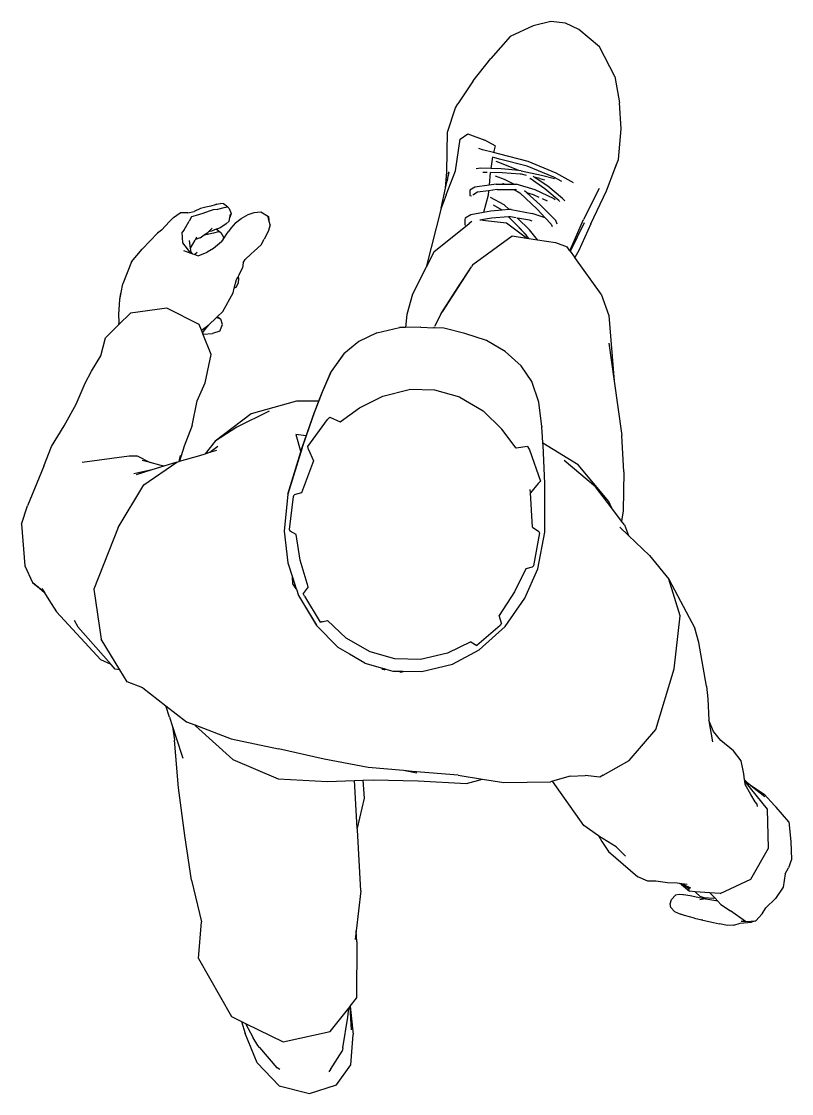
# Model space of a CAD drawing. Header units: centimetres. Extents: x -377814 to 22192, y -2203 to 213441.
# Drawn here: x 12216.8 to 12264, y -2025.7 to -1959.9 of the extents above; entities that cross this region are included whole.
import ezdxf

# ---------------------------------------------------------------- set-up
doc = ezdxf.new("R2010")
doc.units = ezdxf.units.CM
doc.header["$LTSCALE"] = 25.4
doc.layers.add('Personal', color=20, linetype='Continuous')

msp = doc.modelspace()

# ---------------------------------------------------------------- linework, layer by layer
at = {"layer": 'Personal'}
for p, q in [((12249.255, -1959.932), (12248.174, -1960.205)), ((12250.156, -1960.034), (12249.255, -1959.932)), ((12248.174, -1960.205), (12246.754, -1960.853)), ((12250.988, -1960.42), (12250.156, -1960.034)), ((12252.25, -1961.492), (12250.988, -1960.42)), ((12246.754, -1960.853), (12245.581, -1962.211)), ((12253.195, -1963.304), (12252.25, -1961.492)), ((12244.501, -1963.578), (12245.581, -1962.211)), ((12244.501, -1963.578), (12243.54, -1964.989)), ((12253.195, -1963.304), (12253.485, -1964.924)), ((12243.416, -1965.234), (12243.54, -1964.989)), ((12253.589, -1966.528), (12253.485, -1964.924)), ((12242.916, -1966.735), (12243.416, -1965.234)), ((12253.414, -1968.405), (12253.589, -1966.528)), ((12242.869, -1969.16), (12242.916, -1966.735)), ((12243.407, -1969.092), (12243.69, -1967.161)), ((12243.69, -1967.161), (12244.173, -1966.835)), ((12244.173, -1966.835), (12245.215, -1967.214)), ((12244.841, -1967.729), (12244.832, -1967.751)), ((12245.066, -1967.803), (12244.841, -1967.729)), ((12245.73, -1967.973), (12245.066, -1967.803)), ((12245.841, -1967.574), (12245.215, -1967.214)), ((12245.841, -1967.574), (12245.73, -1967.973)), ((12245.679, -1968.244), (12245.566, -1968.955)), ((12246.138, -1968.077), (12245.73, -1967.973)), ((12246.116, -1968.381), (12245.753, -1968.28)), ((12247.814, -1968.809), (12246.116, -1968.381)), ((12247.878, -1968.531), (12246.138, -1968.077)), ((12253.188, -1968.978), (12253.414, -1968.405)), ((12242.798, -1970.17), (12242.869, -1969.16)), ((12242.836, -1970.567), (12243.407, -1969.092)), ((12242.974, -1969.16), (12242.901, -1969.71)), ((12244.96, -1968.94), (12244.685, -1968.974)), ((12245.566, -1968.955), (12244.96, -1968.94)), ((12246.203, -1968.971), (12245.566, -1968.955)), ((12246.072, -1968.595), (12245.913, -1968.523)), ((12247.041, -1968.976), (12246.072, -1968.595)), ((12246.656, -1969.014), (12246.203, -1968.971)), ((12247.296, -1969.075), (12246.656, -1969.014)), ((12247.296, -1969.075), (12247.041, -1968.976)), ((12247.449, -1969.09), (12247.296, -1969.075)), ((12247.449, -1969.09), (12248.69, -1969.364)), ((12249.45, -1969.482), (12247.814, -1968.809)), ((12249.593, -1969.245), (12247.878, -1968.531)), ((12252.683, -1970.329), (12253.188, -1968.978)), ((12253.188, -1968.978), (12253.293, -1968.697)), ((12242.798, -1970.17), (12242.901, -1969.71)), ((12242.901, -1969.71), (12243.018, -1969.194)), ((12245.103, -1969.193), (12245.088, -1969.195)), ((12245.344, -1969.197), (12245.103, -1969.193)), ((12245.536, -1969.198), (12245.465, -1969.976)), ((12246.262, -1969.213), (12245.554, -1969.201)), ((12246.418, -1969.631), (12245.867, -1969.427)), ((12247.38, -1969.304), (12246.262, -1969.213)), ((12246.985, -1969.923), (12246.418, -1969.631)), ((12247.46, -1969.31), (12247.38, -1969.304)), ((12247.757, -1969.378), (12247.46, -1969.31)), ((12247.978, -1969.562), (12247.985, -1969.565)), ((12248.898, -1970.209), (12247.985, -1969.565)), ((12248.242, -1969.489), (12248.175, -1969.444)), ((12248.584, -1969.567), (12248.242, -1969.489)), ((12249.079, -1970.043), (12248.242, -1969.489)), ((12248.584, -1969.567), (12248.871, -1969.66)), ((12248.69, -1969.364), (12249.476, -1969.579)), ((12249.942, -1969.757), (12249.45, -1969.482)), ((12250.511, -1969.751), (12249.593, -1969.245)), ((12250.645, -1969.844), (12250.511, -1969.751)), ((12242.522, -1971.393), (12242.798, -1970.17)), ((12244.282, -1970.296), (12244.281, -1970.37)), ((12244.281, -1970.37), (12244.283, -1970.621)), ((12244.286, -1970.371), (12244.281, -1970.37)), ((12244.596, -1970.098), (12244.282, -1970.296)), ((12244.754, -1970.416), (12244.527, -1970.552)), ((12245.465, -1969.976), (12244.596, -1970.098)), ((12245.433, -1970.32), (12244.754, -1970.416)), ((12245.433, -1970.32), (12245.408, -1970.588)), ((12245.957, -1970.245), (12245.433, -1970.32)), ((12245.905, -1969.915), (12245.465, -1969.976)), ((12245.905, -1969.915), (12246.387, -1969.916)), ((12245.957, -1970.245), (12246.999, -1970.253)), ((12246.387, -1969.916), (12246.312, -1969.886)), ((12246.387, -1969.916), (12246.391, -1969.919)), ((12246.391, -1969.919), (12246.985, -1969.923)), ((12246.985, -1969.923), (12247.122, -1969.924)), ((12246.999, -1970.253), (12247.365, -1970.453)), ((12246.999, -1970.253), (12247.1, -1970.253)), ((12247.16, -1970.271), (12247.1, -1970.253)), ((12248.303, -1970.273), (12247.122, -1969.924)), ((12248.419, -1971.445), (12247.365, -1970.453)), ((12247.793, -1970.458), (12247.646, -1970.327)), ((12248.193, -1970.576), (12247.793, -1970.458)), ((12248.602, -1971.179), (12247.793, -1970.458)), ((12249.457, -1970.821), (12248.303, -1970.273)), ((12249.764, -1970.946), (12248.898, -1970.209)), ((12249.987, -1970.793), (12249.079, -1970.043)), ((12252.232, -1970.188), (12251.265, -1972.096)), ((12251.718, -1972.362), (12252.683, -1970.329)), ((12228.731, -1971.135), (12228.657, -1971.193)), ((12228.731, -1971.135), (12228.978, -1971.096)), ((12229.162, -1971.116), (12228.978, -1971.096)), ((12229.429, -1971.325), (12229.162, -1971.116)), ((12242.836, -1970.567), (12242.522, -1971.393)), ((12244.283, -1970.621), (12244.398, -1970.637)), ((12244.527, -1970.552), (12244.472, -1970.584)), ((12245.408, -1970.588), (12245.126, -1971.652)), ((12246.39, -1971.179), (12245.555, -1970.735)), ((12248.538, -1970.729), (12248.193, -1970.576)), ((12249.061, -1970.963), (12248.753, -1970.825)), ((12249.457, -1970.821), (12249.526, -1970.853)), ((12249.764, -1970.946), (12249.795, -1970.987)), ((12250.113, -1970.936), (12249.987, -1970.793)), ((12226.085, -1971.955), (12226.5, -1971.682)), ((12226.962, -1971.676), (12226.5, -1971.682)), ((12226.962, -1971.676), (12227.353, -1971.597)), ((12227.74, -1971.405), (12227.353, -1971.597)), ((12227.894, -1971.718), (12227.474, -1971.847)), ((12228.073, -1971.337), (12227.74, -1971.405)), ((12228.282, -1971.573), (12227.894, -1971.718)), ((12228.377, -1971.277), (12228.073, -1971.337)), ((12228.518, -1971.502), (12228.282, -1971.573)), ((12228.657, -1971.193), (12228.377, -1971.277)), ((12228.787, -1971.473), (12228.518, -1971.502)), ((12228.752, -1971.164), (12228.657, -1971.193)), ((12229.176, -1971.373), (12228.787, -1971.473)), ((12229.429, -1971.325), (12229.176, -1971.373)), ((12229.502, -1971.41), (12229.429, -1971.325)), ((12229.502, -1971.41), (12229.63, -1971.71)), ((12229.63, -1971.71), (12229.555, -1971.969)), ((12229.555, -1971.969), (12229.596, -1971.759)), ((12230.246, -1972.022), (12230.666, -1971.783)), ((12230.666, -1971.783), (12231.04, -1971.647)), ((12231.04, -1971.647), (12231.457, -1971.615)), ((12231.457, -1971.615), (12231.918, -1971.895)), ((12242.522, -1971.393), (12241.599, -1975.018)), ((12244.339, -1971.801), (12244.006, -1972.013)), ((12245.126, -1971.652), (12244.339, -1971.801)), ((12245.577, -1971.567), (12245.126, -1971.652)), ((12246.266, -1971.513), (12245.577, -1971.567)), ((12245.719, -1971.186), (12246.244, -1971.49)), ((12246.266, -1971.513), (12246.244, -1971.49)), ((12246.693, -1971.479), (12246.266, -1971.513)), ((12246.693, -1971.479), (12246.39, -1971.179)), ((12246.83, -1971.468), (12246.693, -1971.479)), ((12246.83, -1971.468), (12248.11, -1971.726)), ((12248.917, -1971.979), (12248.11, -1971.726)), ((12248.917, -1971.979), (12248.419, -1971.445)), ((12249.561, -1972.155), (12248.602, -1971.179)), ((12225.846, -1972.203), (12225.351, -1972.733)), ((12226.085, -1971.955), (12225.846, -1972.203)), ((12226.738, -1972.717), (12227.043, -1972.18)), ((12227.203, -1971.925), (12227.043, -1972.18)), ((12227.474, -1971.847), (12227.203, -1971.925)), ((12229.32, -1972.357), (12228.927, -1972.608)), ((12229.32, -1972.357), (12229.513, -1972.184)), ((12229.513, -1972.184), (12229.555, -1971.969)), ((12229.906, -1972.293), (12229.619, -1972.615)), ((12229.906, -1972.293), (12230.246, -1972.022)), ((12231.952, -1972.127), (12231.903, -1971.924)), ((12231.918, -1971.895), (12231.952, -1972.127)), ((12232.018, -1972.405), (12231.929, -1972.764)), ((12232.018, -1972.405), (12231.952, -1972.127)), ((12244.236, -1972.342), (12242.073, -1974.086)), ((12244.006, -1972.013), (12243.976, -1972.095)), ((12243.976, -1972.095), (12243.976, -1972.405)), ((12243.976, -1972.405), (12244.023, -1972.417)), ((12244.007, -1972.105), (12243.999, -1972.102)), ((12244.253, -1972.332), (12244.236, -1972.342)), ((12244.408, -1972.207), (12244.253, -1972.332)), ((12244.931, -1972.123), (12244.905, -1972.128)), ((12244.934, -1972.124), (12244.931, -1972.123)), ((12245.004, -1972.111), (12244.934, -1972.124)), ((12245.004, -1972.111), (12244.998, -1972.137)), ((12245.616, -1972.006), (12245.004, -1972.111)), ((12246.545, -1972.305), (12245.073, -1972.139)), ((12246.671, -1971.924), (12245.616, -1972.006)), ((12247.757, -1973.23), (12246.545, -1972.305)), ((12246.789, -1971.915), (12246.671, -1971.924)), ((12247.164, -1972.425), (12246.671, -1971.924)), ((12247.135, -1971.98), (12246.789, -1971.915)), ((12247.744, -1973.042), (12247.164, -1972.425)), ((12247.772, -1973.042), (12247.164, -1972.425)), ((12247.215, -1971.995), (12247.197, -1971.977)), ((12247.946, -1972.133), (12247.215, -1971.995)), ((12247.946, -1972.717), (12247.215, -1971.995)), ((12248.118, -1972.179), (12247.946, -1972.133)), ((12249.285, -1972.374), (12248.917, -1971.979)), ((12249.285, -1972.374), (12249.339, -1972.52)), ((12249.652, -1972.379), (12249.561, -1972.155)), ((12250.436, -1974), (12251.265, -1972.096)), ((12250.458, -1974.031), (12251.325, -1972.261)), ((12251.718, -1972.362), (12250.974, -1973.996)), ((12224.168, -1973.906), (12225.106, -1972.915)), ((12225.351, -1972.733), (12225.106, -1972.915)), ((12226.738, -1972.717), (12226.623, -1972.863)), ((12226.671, -1973.512), (12226.623, -1972.863)), ((12227.725, -1973.21), (12227.979, -1973.036)), ((12227.979, -1973.036), (12228.199, -1972.886)), ((12228.076, -1973.023), (12227.979, -1973.036)), ((12228.549, -1972.916), (12228.076, -1973.023)), ((12228.245, -1972.838), (12228.199, -1972.886)), ((12228.456, -1972.616), (12228.245, -1972.838)), ((12228.422, -1972.8), (12228.245, -1972.838)), ((12228.72, -1972.687), (12228.422, -1972.8)), ((12228.851, -1972.85), (12228.549, -1972.916)), ((12228.927, -1972.608), (12228.72, -1972.687)), ((12228.735, -1972.689), (12228.72, -1972.687)), ((12228.735, -1972.689), (12228.998, -1972.876)), ((12228.998, -1972.876), (12228.851, -1972.85)), ((12228.998, -1972.876), (12229.161, -1973.173)), ((12229.115, -1973.36), (12229.33, -1973.035)), ((12229.33, -1973.035), (12229.467, -1972.814)), ((12229.619, -1972.615), (12229.467, -1972.814)), ((12231.778, -1973.069), (12231.658, -1973.302)), ((12231.929, -1972.764), (12231.778, -1973.069)), ((12244.473, -1974.846), (12246.881, -1973.098)), ((12246.881, -1973.098), (12247.757, -1973.23)), ((12247.91, -1973.253), (12247.744, -1973.042)), ((12248.45, -1973.335), (12247.946, -1972.717)), ((12227.156, -1974.151), (12226.671, -1973.512)), ((12227.139, -1973.837), (12227.068, -1973.368)), ((12227.139, -1973.837), (12227.417, -1973.356)), ((12227.432, -1973.32), (12227.417, -1973.356)), ((12227.494, -1973.17), (12227.432, -1973.32)), ((12227.725, -1973.21), (12227.432, -1973.32)), ((12229.045, -1973.466), (12228.556, -1973.872)), ((12229.045, -1973.466), (12229.115, -1973.36)), ((12229.161, -1973.173), (12229.115, -1973.36)), ((12231.464, -1973.634), (12231.034, -1974.032)), ((12231.464, -1973.634), (12231.658, -1973.302)), ((12247.757, -1973.23), (12247.91, -1973.253)), ((12247.91, -1973.253), (12248.45, -1973.335)), ((12248.45, -1973.335), (12249.548, -1973.501)), ((12249.548, -1973.501), (12250.266, -1973.762)), ((12250.436, -1974), (12250.266, -1973.762)), ((12223.509, -1974.684), (12224.168, -1973.906)), ((12226.709, -1973.992), (12227.156, -1974.151)), ((12227.178, -1974.093), (12227.139, -1973.837)), ((12227.156, -1974.151), (12227.255, -1974.187)), ((12227.255, -1974.187), (12227.178, -1974.093)), ((12227.255, -1974.187), (12227.399, -1974.238)), ((12227.547, -1974.111), (12227.399, -1974.238)), ((12227.399, -1974.238), (12227.608, -1974.312)), ((12227.601, -1974.315), (12227.608, -1974.312)), ((12227.608, -1974.312), (12228.15, -1974.099)), ((12228.556, -1973.872), (12228.15, -1974.099)), ((12230.501, -1974.544), (12230.863, -1974.193)), ((12230.863, -1974.193), (12231.034, -1974.032)), ((12242.073, -1974.086), (12241.599, -1975.018)), ((12250.458, -1974.031), (12250.436, -1974)), ((12250.727, -1974.406), (12250.458, -1974.031)), ((12250.738, -1974.383), (12250.727, -1974.406)), ((12250.739, -1974.423), (12250.727, -1974.406)), ((12250.974, -1973.996), (12250.739, -1974.423)), ((12252.351, -1976.678), (12250.739, -1974.423)), ((12223.509, -1974.684), (12222.977, -1976.034)), ((12230.122, -1975.478), (12230.319, -1975.045)), ((12230.374, -1974.749), (12230.319, -1975.045)), ((12230.374, -1974.749), (12230.501, -1974.544)), ((12230.391, -1974.659), (12230.374, -1974.749)), ((12241.599, -1975.018), (12240.759, -1976.673)), ((12242.612, -1977.743), (12244.38, -1974.99)), ((12243.59, -1976.203), (12244.38, -1974.99)), ((12244.473, -1974.846), (12244.38, -1974.99)), ((12229.961, -1975.777), (12230.047, -1975.618)), ((12229.961, -1975.777), (12229.966, -1975.759)), ((12230.046, -1975.614), (12230.056, -1975.6)), ((12230.046, -1975.614), (12230.047, -1975.618)), ((12230.047, -1975.618), (12230.054, -1975.687)), ((12230.056, -1975.597), (12230.122, -1975.478)), ((12230.056, -1975.597), (12230.056, -1975.6)), ((12230.056, -1975.6), (12230.072, -1975.687)), ((12230.072, -1975.687), (12230.064, -1975.995)), ((12222.873, -1976.574), (12222.977, -1976.034)), ((12229.752, -1976.593), (12229.825, -1976.305)), ((12229.825, -1976.305), (12229.961, -1975.777)), ((12229.911, -1976.256), (12229.825, -1976.305)), ((12230.064, -1975.995), (12229.911, -1976.256)), ((12242.518, -1977.85), (12243.59, -1976.203)), ((12243.581, -1976.211), (12243.59, -1976.203)), ((12222.741, -1977.921), (12222.794, -1976.989)), ((12222.794, -1976.989), (12222.87, -1976.591)), ((12222.794, -1976.989), (12222.862, -1976.6)), ((12222.862, -1976.6), (12222.873, -1976.574)), ((12222.862, -1976.6), (12222.87, -1976.591)), ((12222.87, -1976.591), (12222.873, -1976.574)), ((12229.111, -1977.723), (12229.752, -1976.593)), ((12240.759, -1976.673), (12240.42, -1977.906)), ((12252.351, -1976.678), (12252.828, -1977.986)), ((12225.673, -1977.533), (12223.449, -1977.829)), ((12227.666, -1978.522), (12225.673, -1977.533)), ((12228.763, -1978.069), (12229.111, -1977.723)), ((12222.754, -1978.387), (12222.741, -1977.921)), ((12223.449, -1977.829), (12222.744, -1978.531)), ((12222.744, -1978.531), (12222.754, -1978.387)), ((12222.754, -1978.387), (12222.761, -1978.302)), ((12228.25, -1978.578), (12228.738, -1978.093)), ((12228.738, -1978.093), (12228.763, -1978.069)), ((12228.997, -1978.212), (12228.738, -1978.093)), ((12228.908, -1978.135), (12228.763, -1978.069)), ((12228.908, -1978.135), (12228.997, -1978.212)), ((12229.095, -1978.537), (12228.997, -1978.212)), ((12240.42, -1977.906), (12240.336, -1978.709)), ((12242.518, -1977.85), (12242.121, -1978.651)), ((12252.828, -1977.986), (12253.155, -1982.016)), ((12222.744, -1978.531), (12221.916, -1979.354)), ((12227.806, -1978.871), (12227.666, -1978.522)), ((12227.806, -1978.871), (12228.25, -1978.578)), ((12227.876, -1979.046), (12227.806, -1978.871)), ((12227.876, -1979.046), (12228.25, -1978.578)), ((12227.901, -1979.107), (12227.876, -1979.046)), ((12228.934, -1978.934), (12228.487, -1979.092)), ((12228.934, -1978.934), (12229.095, -1978.537)), ((12238.585, -1979.047), (12237.472, -1979.575)), ((12238.585, -1979.047), (12239.965, -1978.717)), ((12240.336, -1978.709), (12239.965, -1978.717)), ((12241.263, -1978.687), (12240.336, -1978.709)), ((12241.269, -1978.688), (12241.263, -1978.687)), ((12241.269, -1978.688), (12242.085, -1978.731)), ((12242.085, -1978.731), (12242.094, -1978.671)), ((12242.683, -1978.763), (12242.085, -1978.731)), ((12243.97, -1979.075), (12242.683, -1978.763)), ((12221.626, -1980.45), (12221.916, -1979.354)), ((12227.93, -1979.113), (12227.901, -1979.107)), ((12228.408, -1980.373), (12227.901, -1979.107)), ((12227.93, -1979.113), (12228.487, -1979.092)), ((12237.472, -1979.575), (12236.545, -1980.336)), ((12245.3, -1979.51), (12243.97, -1979.075)), ((12246.456, -1980.18), (12245.3, -1979.51)), ((12252.822, -1979.677), (12253.155, -1982.016)), ((12236.545, -1980.336), (12235.767, -1981.406)), ((12236.52, -1980.357), (12235.767, -1981.406)), ((12236.545, -1980.336), (12236.52, -1980.357)), ((12247.434, -1981.058), (12246.456, -1980.18)), ((12221.058, -1981.402), (12221.626, -1980.45)), ((12228.045, -1982.108), (12228.408, -1980.373)), ((12220.657, -1982.138), (12221.058, -1981.402)), ((12235.746, -1981.444), (12235.191, -1982.719)), ((12235.767, -1981.406), (12235.218, -1982.678)), ((12235.746, -1981.444), (12235.767, -1981.406)), ((12248.09, -1982.031), (12247.434, -1981.058)), ((12220.107, -1983.426), (12220.657, -1982.138)), ((12227.543, -1983.215), (12228.045, -1982.108)), ((12248.533, -1983.306), (12248.09, -1982.031)), ((12253.155, -1982.016), (12253.629, -1985.337)), ((12235.218, -1982.678), (12234.768, -1983.852)), ((12235.191, -1982.719), (12234.995, -1983.236)), ((12237.518, -1983.644), (12238.942, -1982.92)), ((12238.942, -1982.92), (12240.557, -1982.524)), ((12242.145, -1982.556), (12240.557, -1982.524)), ((12243.674, -1982.988), (12242.145, -1982.556)), ((12243.674, -1982.988), (12245.105, -1983.837)), ((12219.387, -1984.755), (12220.107, -1983.426)), ((12227.247, -1984.72), (12227.543, -1983.215)), ((12233.637, -1983.234), (12230.868, -1984.013)), ((12234.995, -1983.236), (12233.637, -1983.234)), ((12234.995, -1983.236), (12234.748, -1983.885)), ((12236.33, -1984.502), (12237.518, -1983.644)), ((12248.708, -1984.787), (12248.533, -1983.306)), ((12230.868, -1984.013), (12228.657, -1985.691)), ((12231.972, -1983.852), (12229.975, -1984.827)), ((12233.998, -1986.071), (12234.768, -1983.852)), ((12234.748, -1983.885), (12234.242, -1985.354)), ((12235.547, -1984.365), (12235.684, -1984.208)), ((12235.684, -1984.208), (12236.33, -1984.502)), ((12246.255, -1984.944), (12245.105, -1983.837)), ((12218.597, -1986.019), (12219.387, -1984.755)), ((12227.247, -1984.72), (12226.755, -1985.988)), ((12229.975, -1984.827), (12228.657, -1985.691)), ((12234.341, -1986.015), (12235.547, -1984.365)), ((12247.14, -1986.111), (12246.255, -1984.944)), ((12248.708, -1984.787), (12248.712, -1984.83)), ((12248.751, -1985.416), (12248.712, -1984.83)), ((12234.242, -1985.354), (12233.602, -1985.282)), ((12233.602, -1985.282), (12233.906, -1986.359)), ((12234.242, -1985.354), (12233.998, -1986.071)), ((12248.777, -1985.806), (12248.751, -1985.416)), ((12253.751, -1987.576), (12253.629, -1985.337)), ((12218.12, -1987.226), (12218.597, -1986.019)), ((12226.755, -1985.988), (12226.46, -1986.923)), ((12228.657, -1985.691), (12228.036, -1986.459)), ((12228.32, -1986.372), (12228.819, -1986.006)), ((12228.32, -1986.372), (12228.743, -1986.241)), ((12233.12, -1988.932), (12233.998, -1986.071)), ((12233.984, -1986.103), (12233.906, -1986.359)), ((12233.998, -1986.071), (12233.984, -1986.103)), ((12234.378, -1986.197), (12234.341, -1986.015)), ((12234.378, -1986.197), (12234.695, -1986.886)), ((12247.829, -1986.016), (12247.14, -1986.111)), ((12247.829, -1986.016), (12247.943, -1986.211)), ((12247.943, -1986.211), (12248.618, -1988.139)), ((12250.932, -1987.151), (12248.777, -1985.806)), ((12248.786, -1985.939), (12248.777, -1985.806)), ((12248.884, -1988.288), (12248.786, -1985.939)), ((12220.488, -1986.98), (12223.371, -1986.584)), ((12223.371, -1986.584), (12223.855, -1986.589)), ((12223.855, -1986.589), (12224.666, -1987.006)), ((12224.666, -1987.006), (12224.167, -1986.88)), ((12226.286, -1986.974), (12226.447, -1986.927)), ((12226.447, -1986.927), (12226.512, -1986.56)), ((12226.447, -1986.927), (12226.46, -1986.923)), ((12226.46, -1986.923), (12227.707, -1986.561)), ((12227.707, -1986.561), (12228.036, -1986.459)), ((12228.036, -1986.459), (12228.32, -1986.372)), ((12233.906, -1986.359), (12233.12, -1988.932)), ((12234.695, -1986.886), (12233.96, -1988.854)), ((12251.993, -1988.5), (12250.072, -1986.874)), ((12218.12, -1987.226), (12217.134, -1989.666)), ((12224.753, -1987.454), (12223.663, -1987.704)), ((12224.753, -1987.454), (12223.789, -1987.756)), ((12224.267, -1988.371), (12226.286, -1986.974)), ((12225.248, -1987.154), (12224.666, -1987.006)), ((12225.494, -1987.222), (12224.753, -1987.454)), ((12225.494, -1987.222), (12225.248, -1987.154)), ((12226.286, -1986.974), (12225.494, -1987.222)), ((12252.815, -1989.4), (12250.932, -1987.151)), ((12253.751, -1987.576), (12253.699, -1989.956)), ((12248.618, -1988.139), (12248.491, -1988.297)), ((12222.703, -1990.984), (12224.267, -1988.371)), ((12233.96, -1988.854), (12233.494, -1988.991)), ((12248.01, -1988.867), (12247.997, -1988.655)), ((12248.491, -1988.297), (12248.01, -1988.867)), ((12248.139, -1990.964), (12248.01, -1988.867)), ((12248.491, -1988.297), (12248.49, -1988.292)), ((12248.899, -1991.28), (12248.884, -1988.288)), ((12252.815, -1989.4), (12251.993, -1988.5)), ((12253.002, -1989.808), (12251.993, -1988.5)), ((12233.114, -1988.945), (12232.886, -1991.21)), ((12233.12, -1988.932), (12232.89, -1991.214)), ((12233.12, -1988.932), (12233.114, -1988.945)), ((12233.213, -1991.115), (12233.462, -1989.079)), ((12233.462, -1989.079), (12233.494, -1988.991)), ((12253.002, -1989.808), (12252.815, -1989.4)), ((12216.753, -1990.777), (12217.134, -1989.666)), ((12253.605, -1990.591), (12253.002, -1989.808)), ((12253.699, -1989.956), (12253.605, -1990.591)), ((12216.753, -1990.777), (12216.954, -1993.343)), ((12253.791, -1990.832), (12253.605, -1990.591)), ((12253.791, -1990.832), (12254.033, -1991.472)), ((12222.703, -1990.984), (12221.209, -1994.772)), ((12232.886, -1991.21), (12232.89, -1991.214)), ((12232.89, -1991.214), (12233.112, -1993.16)), ((12232.89, -1991.214), (12233.106, -1993.149)), ((12233.255, -1991.218), (12233.213, -1991.115)), ((12233.623, -1991.418), (12233.255, -1991.218)), ((12233.864, -1992.985), (12233.623, -1991.418)), ((12248.139, -1990.964), (12248.528, -1991.228)), ((12248.555, -1991.324), (12248.199, -1993.345)), ((12248.454, -1993.53), (12248.899, -1991.28)), ((12248.528, -1991.228), (12248.555, -1991.324)), ((12253.503, -1990.959), (12254.033, -1991.472)), ((12254.033, -1991.472), (12255.313, -1992.711)), ((12255.313, -1992.711), (12256.504, -1994.159)), ((12216.954, -1993.343), (12217.429, -1994.366)), ((12233.106, -1993.149), (12233.112, -1993.16)), ((12233.112, -1993.16), (12233.394, -1994.03)), ((12234.35, -1994.632), (12233.864, -1992.985)), ((12247.716, -1993.515), (12247.028, -1994.945)), ((12248.108, -1993.428), (12247.716, -1993.515)), ((12248.199, -1993.345), (12248.108, -1993.428)), ((12233.395, -1994.032), (12233.394, -1994.03)), ((12233.425, -1994.448), (12233.395, -1994.032)), ((12233.395, -1994.032), (12233.633, -1994.761)), ((12247.674, -1995.326), (12248.454, -1993.53)), ((12257.193, -1996.411), (12256.504, -1994.159)), ((12256.504, -1994.159), (12258.098, -1997.155)), ((12218.176, -1994.994), (12217.429, -1994.366)), ((12217.429, -1994.366), (12217.685, -1994.576)), ((12218.167, -1994.98), (12217.685, -1994.576)), ((12218.015, -1994.73), (12218.167, -1994.98)), ((12221.209, -1994.772), (12221.659, -1997.844)), ((12233.633, -1994.761), (12233.425, -1994.448)), ((12233.635, -1994.764), (12233.633, -1994.761)), ((12233.635, -1994.764), (12233.762, -1995.155)), ((12234.35, -1994.632), (12234.043, -1995.046)), ((12218.167, -1994.98), (12218.176, -1994.994)), ((12218.176, -1994.994), (12218.444, -1995.434)), ((12218.444, -1995.434), (12218.909, -1996.155)), ((12233.762, -1995.155), (12233.765, -1995.159)), ((12233.768, -1995.168), (12233.765, -1995.159)), ((12233.768, -1995.168), (12234.069, -1995.665)), ((12234.141, -1995.209), (12234.043, -1995.046)), ((12234.141, -1995.209), (12235.103, -1996.79)), ((12247.028, -1994.945), (12246.084, -1996.38)), ((12246.461, -1997.056), (12247.674, -1995.326)), ((12234.069, -1995.665), (12234.864, -1996.99)), ((12234.069, -1995.665), (12234.879, -1997.003)), ((12221.622, -1999.115), (12218.909, -1996.155)), ((12219.993, -1996.671), (12220.209, -1997.093)), ((12235.103, -1996.79), (12235.548, -1996.69)), ((12235.174, -1996.745), (12235.186, -1996.754)), ((12235.206, -1996.745), (12235.195, -1996.737)), ((12235.195, -1996.737), (12235.204, -1996.746)), ((12236.702, -1997.771), (12235.548, -1996.69)), ((12246.239, -1996.861), (12246.084, -1996.38)), ((12256.84, -1999.656), (12257.193, -1996.411)), ((12222.255, -1999.397), (12220.209, -1997.093)), ((12234.864, -1996.99), (12234.879, -1997.003)), ((12234.879, -1997.003), (12236.185, -1998.321)), ((12234.879, -1997.003), (12236.165, -1998.307)), ((12246.143, -1996.996), (12244.715, -1998.222)), ((12244.863, -1998.488), (12246.461, -1997.056)), ((12246.239, -1996.861), (12246.143, -1996.996)), ((12258.345, -1998.046), (12258.098, -1997.155)), ((12222.801, -1999.717), (12221.659, -1997.844)), ((12238.175, -1998.627), (12236.702, -1997.771)), ((12244.34, -1997.999), (12242.92, -1998.697)), ((12244.34, -1997.999), (12244.715, -1998.222)), ((12258.826, -2000.719), (12258.345, -1998.046)), ((12236.185, -1998.321), (12236.165, -1998.307)), ((12236.185, -1998.321), (12236.905, -1998.749)), ((12236.905, -1998.749), (12237.831, -1999.302)), ((12239.69, -1999.049), (12238.175, -1998.627)), ((12242.92, -1998.697), (12241.263, -1999.088)), ((12243.229, -1999.37), (12244.863, -1998.488)), ((12222.255, -1999.397), (12221.622, -1999.115)), ((12222.502, -1999.674), (12222.255, -1999.397)), ((12237.849, -1999.311), (12237.831, -1999.302)), ((12237.849, -1999.311), (12238.925, -1999.615)), ((12241.263, -1999.088), (12239.69, -1999.049)), ((12241.347, -1999.831), (12243.229, -1999.37)), ((12222.801, -1999.717), (12222.502, -1999.674)), ((12223.253, -2000.458), (12222.801, -1999.717)), ((12238.931, -1999.692), (12238.925, -1999.615)), ((12238.925, -1999.615), (12239.027, -1999.644)), ((12239.033, -1999.72), (12238.931, -1999.692)), ((12239.027, -1999.644), (12239.033, -1999.72)), ((12239.027, -1999.644), (12239.136, -1999.675)), ((12239.033, -1999.72), (12239.136, -1999.675)), ((12239.136, -1999.675), (12239.564, -1999.796)), ((12239.564, -1999.796), (12239.965, -1999.804)), ((12239.965, -1999.804), (12240.045, -1999.87)), ((12239.965, -1999.804), (12240.071, -1999.806)), ((12240.045, -1999.87), (12240.071, -1999.806)), ((12240.149, -1999.873), (12240.045, -1999.87)), ((12240.071, -1999.806), (12240.175, -1999.808)), ((12240.175, -1999.808), (12240.149, -1999.873)), ((12240.175, -1999.808), (12241.347, -1999.831)), ((12255.707, -2003.39), (12256.84, -1999.656)), ((12224.215, -2000.835), (12223.253, -2000.458)), ((12258.826, -2000.719), (12258.892, -2001.493)), ((12224.215, -2000.835), (12225.614, -2001.921)), ((12225.842, -2002.626), (12225.614, -2001.921)), ((12225.614, -2001.921), (12226.88, -2002.904)), ((12258.892, -2001.493), (12258.972, -2002.808)), ((12225.842, -2002.626), (12226.031, -2003.205)), ((12226.031, -2003.205), (12226.154, -2004.046)), ((12226.031, -2003.205), (12226.236, -2003.83)), ((12226.88, -2002.904), (12227.402, -2003.102)), ((12227.402, -2003.102), (12227.441, -2003.154)), ((12227.402, -2003.102), (12229.629, -2003.946)), ((12227.441, -2003.154), (12229.731, -2005.232)), ((12254.064, -2005.296), (12255.707, -2003.39)), ((12258.979, -2002.846), (12258.972, -2002.808)), ((12258.989, -2002.873), (12258.979, -2002.846)), ((12259.218, -2004.146), (12258.979, -2002.846)), ((12259.259, -2003.506), (12258.989, -2002.873)), ((12226.404, -2006.965), (12226.154, -2004.046)), ((12226.236, -2003.83), (12226.662, -2005.141)), ((12229.629, -2003.946), (12232.532, -2004.578)), ((12259.707, -2004.067), (12259.259, -2003.506)), ((12235.345, -2005.2), (12232.532, -2004.578)), ((12260.477, -2004.688), (12259.707, -2004.067)), ((12260.938, -2005.306), (12260.477, -2004.688)), ((12229.731, -2005.232), (12232.524, -2006.416)), ((12238.05, -2005.712), (12235.345, -2005.2)), ((12252.482, -2006.191), (12254.064, -2005.296)), ((12261.112, -2006.101), (12260.938, -2005.306)), ((12240.216, -2005.906), (12238.05, -2005.712)), ((12241.039, -2006.063), (12240.216, -2005.906)), ((12240.747, -2005.954), (12240.216, -2005.906)), ((12243.568, -2006.194), (12240.747, -2005.954)), ((12232.524, -2006.416), (12235.544, -2006.569)), ((12235.544, -2006.569), (12237.211, -2006.51)), ((12237.211, -2006.51), (12237.716, -2006.492)), ((12237.377, -2009.442), (12237.211, -2006.51)), ((12237.716, -2006.492), (12238.371, -2006.469)), ((12237.716, -2006.492), (12237.796, -2007.598)), ((12238.371, -2006.469), (12241.114, -2006.542)), ((12241.114, -2006.542), (12244.088, -2006.702)), ((12243.568, -2006.194), (12245.061, -2006.434)), ((12244.088, -2006.702), (12245.061, -2006.434)), ((12245.061, -2006.434), (12246.377, -2006.646)), ((12246.377, -2006.646), (12249.249, -2006.587)), ((12249.362, -2006.554), (12249.249, -2006.587)), ((12250.451, -2006.244), (12249.362, -2006.554)), ((12251.293, -2009.273), (12249.362, -2006.554)), ((12250.451, -2006.244), (12251.364, -2006.198)), ((12252.279, -2006.302), (12251.364, -2006.198)), ((12252.482, -2006.191), (12252.279, -2006.302)), ((12261.162, -2006.476), (12261.112, -2006.101)), ((12261.371, -2006.687), (12261.162, -2006.476)), ((12261.174, -2006.563), (12261.162, -2006.476)), ((12262.571, -2008.27), (12261.174, -2006.563)), ((12261.199, -2006.754), (12261.174, -2006.563)), ((12226.794, -2009.885), (12226.404, -2006.965)), ((12261.538, -2007.373), (12261.199, -2006.754)), ((12261.371, -2006.687), (12262.353, -2007.357)), ((12261.651, -2006.914), (12261.371, -2006.687)), ((12262.397, -2007.517), (12261.651, -2006.914)), ((12237.796, -2007.598), (12237.377, -2009.442)), ((12261.804, -2007.828), (12261.538, -2007.373)), ((12261.927, -2007.966), (12261.804, -2007.828)), ((12261.959, -2008.115), (12261.927, -2007.966)), ((12262.99, -2008.039), (12262.353, -2007.357)), ((12262.629, -2010.657), (12262.571, -2008.27)), ((12262.99, -2008.039), (12263.097, -2008.158)), ((12263.865, -2009.058), (12263.097, -2008.158)), ((12252.187, -2009.912), (12251.293, -2009.273)), ((12263.865, -2009.058), (12264.001, -2010.25)), ((12227.196, -2012.623), (12226.794, -2009.885)), ((12237.383, -2009.532), (12237.377, -2009.442)), ((12237.603, -2013.275), (12237.383, -2009.532)), ((12252.217, -2009.931), (12252.187, -2009.912)), ((12252.217, -2009.931), (12252.393, -2010.259)), ((12253.282, -2010.583), (12252.217, -2009.931)), ((12252.393, -2010.259), (12252.806, -2010.863)), ((12253.839, -2011.153), (12253.282, -2010.583)), ((12264.001, -2010.25), (12264.043, -2011.351)), ((12252.806, -2010.863), (12254.609, -2012.423)), ((12261.55, -2012.562), (12262.629, -2010.657)), ((12263.656, -2012.247), (12263.85, -2011.876)), ((12264.043, -2011.351), (12263.85, -2011.876)), ((12255.218, -2012.682), (12254.609, -2012.423)), ((12259.656, -2013.442), (12261.55, -2012.562)), ((12263.656, -2012.247), (12263.529, -2013.056)), ((12227.196, -2012.623), (12227.805, -2015.188)), ((12255.702, -2012.689), (12255.218, -2012.682)), ((12256.434, -2012.803), (12255.702, -2012.689)), ((12257.028, -2012.813), (12256.434, -2012.803)), ((12257.156, -2012.829), (12257.028, -2012.813)), ((12257.287, -2012.9), (12257.156, -2012.829)), ((12257.314, -2012.85), (12257.156, -2012.829)), ((12257.287, -2012.9), (12257.775, -2013.312)), ((12257.731, -2013.138), (12257.287, -2012.9)), ((12257.629, -2012.891), (12257.314, -2012.85)), ((12257.314, -2012.85), (12257.408, -2012.896)), ((12257.392, -2012.885), (12257.408, -2012.896)), ((12257.408, -2012.896), (12257.833, -2013.107)), ((12257.731, -2013.138), (12257.833, -2013.107)), ((12257.775, -2013.312), (12257.731, -2013.138)), ((12263.529, -2013.056), (12263.053, -2013.748)), ((12237.603, -2013.275), (12237.305, -2015.737)), ((12256.598, -2014.091), (12256.673, -2013.817)), ((12256.673, -2013.817), (12256.909, -2013.549)), ((12257.144, -2013.499), (12256.909, -2013.549)), ((12257.402, -2013.524), (12257.144, -2013.499)), ((12257.402, -2013.524), (12257.365, -2013.528)), ((12257.811, -2013.585), (12257.402, -2013.524)), ((12258.132, -2013.336), (12257.775, -2013.312)), ((12258.473, -2013.737), (12257.811, -2013.585)), ((12258.15, -2013.365), (12258.132, -2013.336)), ((12259.023, -2013.398), (12258.132, -2013.336)), ((12258.15, -2013.365), (12258.432, -2013.623)), ((12258.418, -2013.809), (12258.643, -2013.785)), ((12258.684, -2013.714), (12258.432, -2013.623)), ((12258.699, -2013.784), (12258.473, -2013.737)), ((12259.017, -2013.829), (12258.643, -2013.785)), ((12259.226, -2013.749), (12258.684, -2013.714)), ((12259.017, -2013.829), (12258.699, -2013.784)), ((12259.51, -2013.918), (12259.017, -2013.829)), ((12259.023, -2013.398), (12259.213, -2013.594)), ((12259.656, -2013.442), (12259.023, -2013.398)), ((12259.213, -2013.594), (12259.348, -2013.742)), ((12259.348, -2013.742), (12259.226, -2013.749)), ((12259.348, -2013.742), (12259.51, -2013.918)), ((12259.51, -2013.918), (12259.702, -2014.128)), ((12263.053, -2013.748), (12262.457, -2014.323)), ((12256.634, -2014.313), (12256.598, -2014.091)), ((12256.847, -2014.545), (12256.634, -2014.313)), ((12256.847, -2014.545), (12257.226, -2014.72)), ((12259.702, -2014.128), (12260.288, -2014.506)), ((12261.209, -2015.169), (12260.288, -2014.506)), ((12262.242, -2014.697), (12262.457, -2014.323)), ((12227.621, -2017.427), (12227.805, -2015.188)), ((12257.47, -2014.793), (12257.226, -2014.72)), ((12258.078, -2014.959), (12257.47, -2014.793)), ((12258.078, -2014.959), (12258.535, -2015.068)), ((12258.521, -2015.056), (12258.603, -2015.074)), ((12258.603, -2015.074), (12258.535, -2015.068)), ((12258.603, -2015.074), (12259.259, -2015.224)), ((12259.259, -2015.224), (12259.627, -2015.304)), ((12260.886, -2015.258), (12261.578, -2015.198)), ((12261.209, -2015.169), (12260.947, -2015.169)), ((12261.209, -2015.169), (12261.844, -2015.132)), ((12261.844, -2015.132), (12261.578, -2015.198)), ((12262.242, -2014.697), (12261.844, -2015.132)), ((12237.305, -2015.737), (12237.239, -2016.279)), ((12237.343, -2016.414), (12237.305, -2015.737)), ((12260.115, -2015.404), (12259.627, -2015.304)), ((12260.498, -2015.383), (12260.115, -2015.404)), ((12260.498, -2015.383), (12260.886, -2015.258)), ((12237.343, -2016.414), (12237.322, -2019.877)), ((12227.621, -2017.427), (12229.645, -2021.002)), ((12235.714, -2021.919), (12236.847, -2020.48)), ((12236.792, -2021.045), (12236.847, -2020.48)), ((12236.847, -2020.48), (12236.913, -2020.396)), ((12236.913, -2020.396), (12236.933, -2020.371)), ((12236.913, -2020.396), (12237.005, -2021.815)), ((12236.933, -2020.371), (12237.322, -2019.877)), ((12236.933, -2020.371), (12237.115, -2022.094)), ((12229.645, -2021.002), (12230.273, -2021.31)), ((12236.479, -2022.913), (12236.792, -2021.045)), ((12230.273, -2021.31), (12230.487, -2022.037)), ((12230.273, -2021.31), (12230.51, -2021.426)), ((12230.51, -2021.426), (12230.983, -2022.314)), ((12230.51, -2021.426), (12232.817, -2022.557)), ((12231.221, -2023.84), (12230.487, -2022.037)), ((12231.263, -2022.768), (12230.983, -2022.314)), ((12232.817, -2022.557), (12235.714, -2021.919)), ((12236.975, -2023.968), (12237.115, -2022.094)), ((12231.381, -2022.903), (12231.263, -2022.768)), ((12231.381, -2022.903), (12231.383, -2022.908)), ((12232.464, -2024.152), (12231.383, -2022.908)), ((12235.734, -2024.258), (12236.438, -2023.127)), ((12236.479, -2022.913), (12236.438, -2023.127)), ((12232.574, -2025.254), (12231.221, -2023.84)), ((12232.61, -2024.257), (12232.464, -2024.152)), ((12235.734, -2024.258), (12235.631, -2024.398)), ((12236.1, -2025.193), (12236.975, -2023.968)), ((12232.574, -2025.254), (12234.442, -2025.725)), ((12234.442, -2025.725), (12236.1, -2025.193))]:
    msp.add_line(p, q, dxfattribs=at)

doc.saveas('drawing.dxf')
